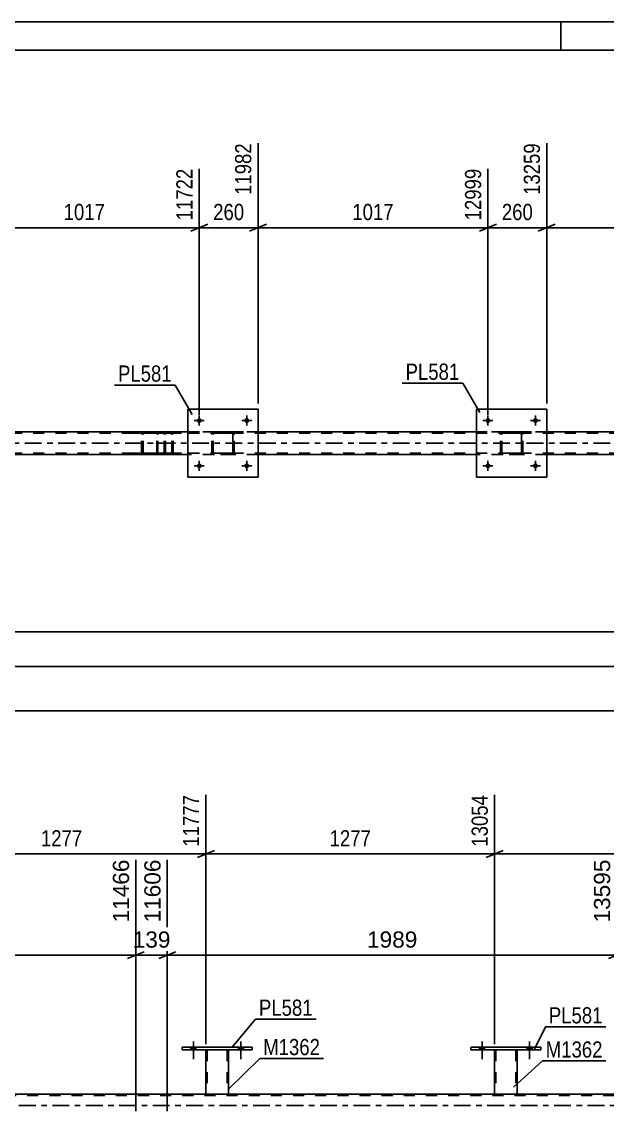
# Model space of a CAD drawing. Header units: millimetres. Extents: x -116 to 725, y -402 to 192.
# Drawn here: x 419.8 to 523.4, y -1 to 191.7 of the extents above; entities that cross this region are included whole.
import ezdxf

# ---------------------------------------------------------------- set-up
doc = ezdxf.new("R2010")
doc.units = ezdxf.units.MM
doc.linetypes.add('DXK_LINE_DOT2', pattern=[3.9198, 1.9599, -1.9599])
doc.linetypes.add('DXK_LINE_DOT3', pattern=[5.9187, 2.979, -0.9799, 0.9799, -0.9799])
doc.styles.add('Arial', font='ARIAL.TTF', dxfattribs={"height": 0.2})
doc.styles.add('Arial Narrow', font='ARIALN.TTF', dxfattribs={"height": 0.2})

# ---------------------------------------------------------------- blocks, each defined once
blk = doc.blocks.new('Unknown-200057495-1133')
at = {"color": 5, "linetype": 'Continuous'}
for p, q in [((725.23, 191.75), (-115.77, 191.75)), ((515.23, 186.75), (515.23, 191.75)), ((720.23, 186.75), (-110.77, 186.75))]:
    blk.add_line(p, q, dxfattribs=at)
blk = doc.blocks.new('Bolt-200057495-6672 - 6662')
at = {"linetype": 'Continuous'}
for points in [[(502.75, 121.19, -1), (501.87, 121.19, -1)], [(511.15, 121.19, -1), (510.27, 121.19, -1)]]:
    blk.add_hatch(color=1, dxfattribs=at).paths.add_polyline_path(points)
at = {"color": 1, "linetype": 'Continuous'}
for p, q in [((502.31, 122.07), (502.31, 120.31)), ((510.71, 122.07), (510.71, 120.31)), ((501.43, 121.19), (503.19, 121.19)), ((509.83, 121.19), (511.59, 121.19))]:
    blk.add_line(p, q, dxfattribs=at)
blk = doc.blocks.new('Bolt-200057495-6673 - 6662')
at = {"linetype": 'Continuous'}
for points in [[(502.75, 113.19, -1), (501.87, 113.19, -1)], [(511.15, 113.19, -1), (510.27, 113.19, -1)]]:
    blk.add_hatch(color=1, dxfattribs=at).paths.add_polyline_path(points)
at = {"color": 1, "linetype": 'Continuous'}
for p, q in [((502.31, 114.07), (502.31, 112.31)), ((510.71, 114.07), (510.71, 112.31)), ((501.43, 113.19), (503.19, 113.19)), ((509.83, 113.19), (511.59, 113.19))]:
    blk.add_line(p, q, dxfattribs=at)
blk = doc.blocks.new('Bolt-200057495-6674 - 6662')
at = {"linetype": 'Continuous'}
for points in [[(451.67, 121.19, -1), (450.79, 121.19, -1)], [(460.07, 121.19, -1), (459.19, 121.19, -1)]]:
    blk.add_hatch(color=1, dxfattribs=at).paths.add_polyline_path(points)
at = {"color": 1, "linetype": 'Continuous'}
for p, q in [((451.23, 122.07), (451.23, 120.31)), ((459.63, 122.07), (459.63, 120.31)), ((450.35, 121.19), (452.11, 121.19)), ((458.75, 121.19), (460.51, 121.19))]:
    blk.add_line(p, q, dxfattribs=at)
blk = doc.blocks.new('Bolt-200057495-6675 - 6662')
at = {"linetype": 'Continuous'}
for points in [[(451.67, 113.19, -1), (450.79, 113.19, -1)], [(460.07, 113.19, -1), (459.19, 113.19, -1)]]:
    blk.add_hatch(color=1, dxfattribs=at).paths.add_polyline_path(points)
at = {"color": 1, "linetype": 'Continuous'}
for p, q in [((451.23, 114.07), (451.23, 112.31)), ((459.63, 114.07), (459.63, 112.31)), ((450.35, 113.19), (452.11, 113.19)), ((458.75, 113.19), (460.51, 113.19))]:
    blk.add_line(p, q, dxfattribs=at)
blk = doc.blocks.new('Part-200057495-6720 - 6662')
at = {"color": 2, "linetype": 'Continuous'}
for p, q in [((500.31, 123.19), (500.31, 111.19)), ((500.31, 123.19), (512.71, 123.19)), ((512.71, 123.19), (512.71, 111.19)), ((500.31, 111.19), (512.71, 111.19))]:
    blk.add_line(p, q, dxfattribs=at)
blk = doc.blocks.new('Part-200057495-6721 - 6662')
at = {"color": 7, "linetype": 'DXK_LINE_DOT2'}
for p, q in [((504.51, 118.71), (504.55, 118.89)), ((504.55, 118.89), (504.51, 118.71)), ((504.51, 115.67), (504.51, 118.71)), ((504.51, 115.67), (504.51, 118.71)), ((504.75, 118.71), (504.77, 118.8)), ((504.75, 115.67), (504.75, 118.71)), ((504.75, 115.67), (504.75, 118.71)), ((504.77, 118.8), (504.82, 118.88)), ((504.81, 119.15), (504.99, 119.19)), ((504.99, 119.19), (504.81, 119.15)), ((504.82, 118.88), (504.9, 118.93)), ((504.9, 118.93), (504.99, 118.95)), ((508.03, 119.19), (504.99, 119.19)), ((508.03, 118.95), (504.99, 118.95)), ((508.03, 119.19), (508.21, 119.15)), ((508.21, 119.15), (508.03, 119.19)), ((508.03, 118.95), (508.12, 118.93)), ((508.12, 118.93), (508.2, 118.88)), ((508.2, 118.88), (508.25, 118.8)), ((508.25, 118.8), (508.27, 118.71)), ((508.27, 115.67), (508.27, 118.71)), ((508.27, 118.71), (508.27, 115.67)), ((508.47, 118.89), (508.51, 118.71)), ((508.51, 118.71), (508.47, 118.89)), ((508.51, 115.67), (508.51, 118.71)), ((508.51, 115.67), (508.51, 118.71)), ((504.55, 115.48), (504.51, 115.67)), ((504.51, 115.67), (504.55, 115.48)), ((504.77, 115.57), (504.75, 115.67)), ((508.27, 115.67), (508.25, 115.57)), ((508.51, 115.67), (508.47, 115.48)), ((508.47, 115.48), (508.51, 115.67)), ((504.82, 115.5), (504.77, 115.57)), ((504.99, 115.19), (504.81, 115.22)), ((504.81, 115.22), (504.99, 115.19)), ((504.9, 115.44), (504.82, 115.5)), ((504.99, 115.43), (504.9, 115.44)), ((508.03, 115.43), (504.99, 115.43)), ((508.03, 115.19), (504.99, 115.19)), ((508.12, 115.44), (508.03, 115.43)), ((508.21, 115.22), (508.03, 115.19)), ((508.03, 115.19), (508.21, 115.22)), ((508.2, 115.5), (508.12, 115.44)), ((508.25, 115.57), (508.2, 115.5))]:
    blk.add_line(p, q, dxfattribs=at)
at = {"color": 7, "linetype": 'DXK_LINE_DOT3'}
blk.add_line((506.51, 117.19), (506.51, 117.19), dxfattribs=at)
at = {"color": 7, "linetype": 'DXK_LINE_DOT2'}
for centre, start, end in [((504.99, 118.71), 112.5, 157.5), ((504.99, 118.71), 112.5, 157.5), ((508.03, 118.71), 22.5, 67.5), ((508.03, 118.71), 22.5, 67.5), ((504.99, 115.67), 202.5, 247.5), ((504.99, 115.67), 202.5, 247.5), ((508.03, 115.67), 292.5, 337.5), ((508.03, 115.67), 292.5, 337.5)]:
    blk.add_arc(centre, 0.48, start, end, dxfattribs=at)
blk = doc.blocks.new('Part-200057495-6726 - 6662')
at = {"color": 2, "linetype": 'Continuous'}
for p, q in [((449.23, 123.19), (449.23, 111.19)), ((449.23, 123.19), (461.63, 123.19)), ((461.63, 123.19), (461.63, 111.19)), ((449.23, 111.19), (461.63, 111.19))]:
    blk.add_line(p, q, dxfattribs=at)
blk = doc.blocks.new('Part-200057495-6727 - 6662')
at = {"color": 7, "linetype": 'DXK_LINE_DOT2'}
for p, q in [((453.43, 118.71), (453.47, 118.89)), ((453.47, 118.89), (453.43, 118.71)), ((453.43, 115.67), (453.43, 118.71)), ((453.43, 115.67), (453.43, 118.71)), ((453.67, 118.71), (453.69, 118.8)), ((453.67, 115.67), (453.67, 118.71)), ((453.67, 115.67), (453.67, 118.71)), ((453.69, 118.8), (453.74, 118.88)), ((453.73, 119.15), (453.91, 119.19)), ((453.91, 119.19), (453.73, 119.15)), ((453.74, 118.88), (453.82, 118.93)), ((453.82, 118.93), (453.91, 118.95)), ((456.95, 119.19), (453.91, 119.19)), ((456.95, 118.95), (453.91, 118.95)), ((456.95, 119.19), (457.13, 119.15)), ((457.13, 119.15), (456.95, 119.19)), ((456.95, 118.95), (457.04, 118.93)), ((457.04, 118.93), (457.12, 118.88)), ((457.12, 118.88), (457.17, 118.8)), ((457.17, 118.8), (457.19, 118.71)), ((457.19, 115.67), (457.19, 118.71)), ((457.19, 118.71), (457.19, 115.67)), ((457.39, 118.89), (457.43, 118.71)), ((457.43, 118.71), (457.39, 118.89)), ((457.43, 115.67), (457.43, 118.71)), ((457.43, 115.67), (457.43, 118.71)), ((453.47, 115.48), (453.43, 115.67)), ((453.43, 115.67), (453.47, 115.48)), ((453.69, 115.57), (453.67, 115.67)), ((457.19, 115.67), (457.17, 115.57)), ((457.43, 115.67), (457.39, 115.48)), ((457.39, 115.48), (457.43, 115.67)), ((453.74, 115.5), (453.69, 115.57)), ((453.91, 115.19), (453.73, 115.22)), ((453.73, 115.22), (453.91, 115.19)), ((453.82, 115.44), (453.74, 115.5)), ((453.91, 115.43), (453.82, 115.44)), ((456.95, 115.43), (453.91, 115.43)), ((456.95, 115.19), (453.91, 115.19)), ((457.04, 115.44), (456.95, 115.43)), ((457.13, 115.22), (456.95, 115.19)), ((456.95, 115.19), (457.13, 115.22)), ((457.12, 115.5), (457.04, 115.44)), ((457.17, 115.57), (457.12, 115.5))]:
    blk.add_line(p, q, dxfattribs=at)
at = {"color": 7, "linetype": 'DXK_LINE_DOT3'}
blk.add_line((455.43, 117.19), (455.43, 117.19), dxfattribs=at)
at = {"color": 7, "linetype": 'DXK_LINE_DOT2'}
for centre, start, end in [((453.91, 118.71), 112.5, 157.5), ((453.91, 118.71), 112.5, 157.5), ((456.95, 118.71), 22.5, 67.5), ((456.95, 118.71), 22.5, 67.5), ((453.91, 115.67), 202.5, 247.5), ((453.91, 115.67), 202.5, 247.5), ((456.95, 115.67), 292.5, 337.5), ((456.95, 115.67), 292.5, 337.5)]:
    blk.add_arc(centre, 0.48, start, end, dxfattribs=at)
blk = doc.blocks.new('Part-200057495-6795 - 6662')
at = {"color": 7, "linetype": 'DXK_LINE_DOT2'}
for p, q in [((443.76, 118.89), (443.74, 118.71)), ((443.74, 115.67), (443.74, 118.71)), ((443.82, 119.05), (443.76, 118.89)), ((443.9, 119.15), (443.82, 119.05)), ((443.87, 118.71), (443.88, 118.8)), ((443.87, 115.67), (443.87, 118.71)), ((443.88, 118.8), (443.91, 118.88)), ((444.01, 119.19), (443.9, 119.15)), ((443.91, 118.88), (443.95, 118.93)), ((443.95, 118.93), (444.01, 118.95)), ((448.07, 119.19), (444.01, 119.19)), ((448.07, 118.95), (444.01, 118.95)), ((445.28, 119.19), (445.28, 118.95)), ((446.29, 119.15), (446.1, 119.19)), ((446.1, 118.95), (446.19, 118.93)), ((446.19, 118.93), (446.28, 118.88)), ((446.28, 118.88), (446.33, 118.8)), ((446.33, 118.8), (446.35, 118.71)), ((446.35, 115.67), (446.35, 118.71)), ((446.57, 118.88), (446.56, 118.89)), ((446.6, 118.71), (446.57, 118.88)), ((446.6, 115.67), (446.6, 118.71)), ((443.74, 115.67), (443.76, 115.48)), ((443.88, 115.57), (443.87, 115.67)), ((446.35, 115.67), (446.33, 115.57)), ((446.56, 115.48), (446.6, 115.67)), ((443.76, 115.48), (443.82, 115.33)), ((443.82, 115.33), (443.9, 115.22)), ((443.91, 115.5), (443.88, 115.57)), ((443.9, 115.22), (444.01, 115.19)), ((443.95, 115.44), (443.91, 115.5)), ((444.01, 115.43), (443.95, 115.44)), ((448.07, 115.43), (444.01, 115.43)), ((448.07, 115.19), (444.01, 115.19)), ((445.28, 115.19), (445.28, 115.43)), ((446.19, 115.44), (446.1, 115.43)), ((446.1, 115.19), (446.29, 115.22)), ((446.28, 115.5), (446.19, 115.44)), ((446.33, 115.57), (446.28, 115.5))]:
    blk.add_line(p, q, dxfattribs=at)
for centre, start, end in [((446.11, 118.69), 23.8494, 68.8059), ((446.11, 115.68), 291.1941, 336.1506)]:
    blk.add_arc(centre, 0.492, start, end, dxfattribs=at)
blk = doc.blocks.new('Part-200057495-6877 - 6662')
at = {"color": 7, "linetype": 'DXK_LINE_DOT2'}
for p, q in [((631.55, 118.95), (-17.63, 118.95)), ((631.55, 119.19), (-5.82, 119.19)), ((461.63, 119.19), (449.23, 119.19)), ((512.71, 119.19), (500.31, 119.19)), ((631.55, 115.43), (-17.63, 115.43)), ((461.63, 115.19), (449.23, 115.19)), ((512.71, 115.19), (500.31, 115.19))]:
    blk.add_line(p, q, dxfattribs=at)
at = {"color": 2, "linetype": 'Continuous'}
for p, q in [((449.23, 119.19), (410.55, 119.19)), ((500.31, 119.19), (461.63, 119.19)), ((551.39, 119.19), (512.71, 119.19)), ((449.23, 115.19), (410.55, 115.19)), ((500.31, 115.19), (461.63, 115.19)), ((551.39, 115.19), (512.71, 115.19))]:
    blk.add_line(p, q, dxfattribs=at)
at = {"color": 7, "linetype": 'DXK_LINE_DOT3'}
blk.add_line((-17.63, 117.19), (631.55, 117.19), dxfattribs=at)
blk = doc.blocks.new('Part-200057495-6897 - 6662')
at = {"color": 7, "linetype": 'DXK_LINE_DOT2'}
for p, q in [((444.77, 119.19), (439.23, 119.19)), ((444.77, 118.95), (439.23, 118.95)), ((441.06, 118.88), (441.03, 118.71)), ((441.03, 115.67), (441.03, 118.71)), ((441.07, 118.89), (441.06, 118.88)), ((441.28, 118.71), (441.3, 118.8)), ((441.28, 115.67), (441.28, 118.71)), ((441.3, 118.8), (441.36, 118.88)), ((441.54, 119.19), (441.34, 119.15)), ((441.36, 118.88), (441.44, 118.93)), ((441.44, 118.93), (441.54, 118.95)), ((444.97, 119.15), (444.77, 119.19)), ((444.77, 118.95), (444.87, 118.93)), ((444.87, 118.93), (444.95, 118.88)), ((444.95, 118.88), (445.01, 118.8)), ((445.01, 118.8), (445.03, 118.71)), ((445.03, 115.67), (445.03, 118.71)), ((445.25, 118.88), (445.24, 118.89)), ((445.28, 118.71), (445.25, 118.88)), ((445.28, 115.67), (445.28, 118.71)), ((441.03, 115.67), (441.07, 115.48)), ((441.3, 115.57), (441.28, 115.67)), ((445.03, 115.67), (445.01, 115.57)), ((445.24, 115.48), (445.28, 115.67)), ((444.77, 115.43), (439.23, 115.43)), ((444.77, 115.19), (439.23, 115.19)), ((441.36, 115.5), (441.3, 115.57)), ((441.34, 115.22), (441.54, 115.19)), ((441.44, 115.44), (441.36, 115.5)), ((441.54, 115.43), (441.44, 115.44)), ((444.87, 115.44), (444.77, 115.43)), ((444.77, 115.19), (444.97, 115.22)), ((444.95, 115.5), (444.87, 115.44)), ((445.01, 115.57), (444.95, 115.5))]:
    blk.add_line(p, q, dxfattribs=at)
for centre, start, end in [((441.52, 118.69), 110.7583, 155.68), ((444.79, 118.69), 24.32, 69.2417), ((441.52, 115.69), 204.32, 249.2417), ((444.79, 115.69), 290.7583, 335.68)]:
    blk.add_arc(centre, 0.496, start, end, dxfattribs=at)
blk = doc.blocks.new('Part-200057495-4683 - 4561')
at = {"color": 2, "linetype": 'Continuous'}
for p, q in [((448.2, 9.84), (448.2, 10.32)), ((448.2, 10.32), (460.6, 10.32)), ((460.6, 9.84), (448.2, 9.84)), ((460.6, 10.32), (460.6, 9.84))]:
    blk.add_line(p, q, dxfattribs=at)
blk = doc.blocks.new('Bolt-200057495-4571 - 4561')
at = {"linetype": 'Continuous'}
for points in [[(500.84, 9.84), (501.72, 9.84), (501.72, 10.32), (500.84, 10.32)], [(509.24, 9.84), (510.12, 9.84), (510.12, 10.32), (509.24, 10.32)]]:
    blk.add_hatch(color=1, dxfattribs=at).paths.add_polyline_path(points)
at = {"color": 1, "linetype": 'Continuous'}
for p, q in [((500.84, 10.32), (500.84, 9.84)), ((501.28, 11.32), (501.28, 8.2)), ((501.72, 10.32), (501.72, 9.84)), ((509.24, 10.32), (509.24, 9.84)), ((509.68, 11.32), (509.68, 8.2)), ((510.12, 10.32), (510.12, 9.84))]:
    blk.add_line(p, q, dxfattribs=at)
blk = doc.blocks.new('Bolt-200057495-4572 - 4561')
at = {"linetype": 'Continuous'}
for points in [[(500.84, 9.84), (501.72, 9.84), (501.72, 10.32), (500.84, 10.32)], [(509.24, 9.84), (510.12, 9.84), (510.12, 10.32), (509.24, 10.32)]]:
    blk.add_hatch(color=1, dxfattribs=at).paths.add_polyline_path(points)
at = {"color": 1, "linetype": 'Continuous'}
for p, q in [((500.84, 10.32), (500.84, 9.84)), ((501.28, 11.32), (501.28, 8.2)), ((501.72, 10.32), (501.72, 9.84)), ((509.24, 10.32), (509.24, 9.84)), ((509.68, 11.32), (509.68, 8.2)), ((510.12, 10.32), (510.12, 9.84))]:
    blk.add_line(p, q, dxfattribs=at)
blk = doc.blocks.new('Bolt-200057495-4573 - 4561')
at = {"linetype": 'Continuous'}
for points in [[(449.76, 9.84), (450.64, 9.84), (450.64, 10.32), (449.76, 10.32)], [(458.16, 9.84), (459.04, 9.84), (459.04, 10.32), (458.16, 10.32)]]:
    blk.add_hatch(color=1, dxfattribs=at).paths.add_polyline_path(points)
at = {"color": 1, "linetype": 'Continuous'}
for p, q in [((449.76, 10.32), (449.76, 9.84)), ((450.2, 11.32), (450.2, 8.2)), ((450.64, 10.32), (450.64, 9.84)), ((458.16, 10.32), (458.16, 9.84)), ((458.6, 11.32), (458.6, 8.2)), ((459.04, 10.32), (459.04, 9.84))]:
    blk.add_line(p, q, dxfattribs=at)
blk = doc.blocks.new('Bolt-200057495-4574 - 4561')
at = {"linetype": 'Continuous'}
for points in [[(449.76, 9.84), (450.64, 9.84), (450.64, 10.32), (449.76, 10.32)], [(458.16, 9.84), (459.04, 9.84), (459.04, 10.32), (458.16, 10.32)]]:
    blk.add_hatch(color=1, dxfattribs=at).paths.add_polyline_path(points)
at = {"color": 1, "linetype": 'Continuous'}
for p, q in [((449.76, 10.32), (449.76, 9.84)), ((450.2, 11.32), (450.2, 8.2)), ((450.64, 10.32), (450.64, 9.84)), ((458.16, 10.32), (458.16, 9.84)), ((458.6, 11.32), (458.6, 8.2)), ((459.04, 10.32), (459.04, 9.84))]:
    blk.add_line(p, q, dxfattribs=at)
blk = doc.blocks.new('Part-200057495-4688 - 4561')
at = {"color": 2, "linetype": 'Continuous'}
for p, q in [((452.4, 2), (452.4, 9.84)), ((456.4, 9.84), (456.4, 2)), ((456.37, 2), (452.4, 2)), ((456.4, 2), (456.37, 2))]:
    blk.add_line(p, q, dxfattribs=at)
at = {"color": 7, "linetype": 'DXK_LINE_DOT2'}
for p, q in [((452.4, 9.84), (456.4, 9.84)), ((452.4, 9.84), (452.4, 9.84)), ((452.4, 9.84), (452.4, 9.84)), ((452.64, 9.84), (452.64, 2)), ((456.16, 9.84), (456.16, 2)), ((456.4, 9.84), (456.4, 9.84)), ((456.4, 9.84), (456.4, 9.84)), ((456.14, 2), (456.16, 2))]:
    blk.add_line(p, q, dxfattribs=at)
blk = doc.blocks.new('Part-200057495-4678 - 4561')
at = {"color": 2, "linetype": 'Continuous'}
for p, q in [((503.48, 2), (503.48, 9.84)), ((507.48, 9.84), (507.48, 2)), ((507.45, 2), (503.48, 2)), ((507.48, 2), (507.45, 2))]:
    blk.add_line(p, q, dxfattribs=at)
at = {"color": 7, "linetype": 'DXK_LINE_DOT2'}
for p, q in [((503.48, 9.84), (507.48, 9.84)), ((503.48, 9.84), (503.48, 9.84)), ((503.48, 9.84), (503.48, 9.84)), ((503.72, 9.84), (503.72, 2)), ((507.24, 9.84), (507.24, 2)), ((507.48, 9.84), (507.48, 9.84)), ((507.48, 9.84), (507.48, 9.84)), ((507.22, 2), (507.24, 2))]:
    blk.add_line(p, q, dxfattribs=at)
blk = doc.blocks.new('Part-200057495-4673 - 4561')
at = {"color": 2, "linetype": 'Continuous'}
for p, q in [((499.28, 9.84), (499.28, 10.32)), ((499.28, 10.32), (511.68, 10.32)), ((511.68, 9.84), (499.28, 9.84)), ((511.68, 10.32), (511.68, 9.84))]:
    blk.add_line(p, q, dxfattribs=at)
blk = doc.blocks.new('Part-200057495-4824 - 4561')
at = {"color": 7, "linetype": 'DXK_LINE_DOT2'}
for p, q in [((-7.32, 2), (681.45, 2)), ((456.4, 2), (452.4, 2)), ((507.48, 2), (503.48, 2)), ((681.45, 1.76), (-18.66, 1.76))]:
    blk.add_line(p, q, dxfattribs=at)
at = {"color": 2, "linetype": 'Continuous'}
for p, q in [((452.4, 2), (405.32, 2)), ((503.48, 2), (456.4, 2)), ((554.56, 2), (507.48, 2))]:
    blk.add_line(p, q, dxfattribs=at)
at = {"color": 7, "linetype": 'DXK_LINE_DOT3'}
blk.add_line((-18.66, 0), (681.45, 0), dxfattribs=at)
blk = doc.blocks.new('StraightDimension-200057495-21560 - 6662')
at = {"color": 7, "linetype": 'Continuous'}
for p, q in [((461.63, 124.19), (461.63, 170.26)), ((451.23, 122.19), (451.23, 165.76)), ((449.73, 154.72), (452.73, 155.92)), ((451.23, 155.32), (461.63, 155.32)), ((463.13, 155.92), (460.13, 154.72))]:
    blk.add_line(p, q, dxfattribs=at)
at = {"color": 0}
blk.add_wipeout([(459.77, 156.07), (459.77, 160.27), (453.09, 160.27), (453.09, 156.07)], dxfattribs=at)
at = {"color": 0, "linetype": 'Continuous'}
blk.add_wipeout([(461.03, 170.86), (456.83, 170.86), (456.83, 160.52), (461.03, 160.52)], dxfattribs=at)
at = {"color": 3, "linetype": 'Continuous', "style": 'Arial Narrow'}
blk.add_text('11982', height=2.863, rotation=90.0002, dxfattribs=at).set_placement((460.43, 161.12))
at = {"color": 3, "style": 'Arial Narrow'}
blk.add_text('260', height=2.863, dxfattribs=at).set_placement((453.69, 156.67))
blk = doc.blocks.new('StraightDimension-200057495-7211 - 6662')
at = {"color": 7, "linetype": 'Continuous'}
blk.add_line((-18.27, 69.82), (677.22, 69.82), dxfattribs=at)
blk = doc.blocks.new('StraightDimension-200057495-7316 - 6662')
at = {"color": 7, "linetype": 'Continuous'}
blk.add_line((-17.63, 77.7), (676.58, 77.7), dxfattribs=at)
blk = doc.blocks.new('StraightDimension-200057495-7357 - 6662')
at = {"color": 7, "linetype": 'Continuous'}
blk.add_line((99.49, 83.82), (676.58, 83.82), dxfattribs=at)
blk = doc.blocks.new('StraightDimension-200057495-21557 - 6662')
at = {"color": 7, "linetype": 'Continuous'}
for p, q in [((512.71, 124.19), (512.71, 170.26)), ((553.39, 122.19), (553.39, 165.76)), ((514.21, 155.92), (511.21, 154.72)), ((512.71, 155.32), (553.39, 155.32)), ((551.89, 154.72), (554.89, 155.92))]:
    blk.add_line(p, q, dxfattribs=at)
at = {"color": 0, "linetype": 'Continuous'}
blk.add_wipeout([(552.79, 166.36), (548.59, 166.36), (548.59, 156.02), (552.79, 156.02)], dxfattribs=at)
at = {"color": 0}
blk.add_wipeout([(537.31, 156.07), (537.31, 160.27), (528.79, 160.27), (528.79, 156.07)], dxfattribs=at)
at = {"color": 3, "linetype": 'Continuous', "style": 'Arial Narrow'}
blk.add_text('14276', height=2.863, rotation=90.0002, dxfattribs=at).set_placement((552.19, 156.62))
at = {"color": 3, "style": 'Arial Narrow'}
blk.add_text('1017', height=2.863, dxfattribs=at).set_placement((529.39, 156.67))
blk = doc.blocks.new('StraightDimension-200057495-21558 - 6662')
at = {"color": 7, "linetype": 'Continuous'}
for p, q in [((512.71, 124.19), (512.71, 170.26)), ((502.31, 122.19), (502.31, 165.76)), ((500.81, 154.72), (503.81, 155.92)), ((502.31, 155.32), (512.71, 155.32)), ((514.21, 155.92), (511.21, 154.72))]:
    blk.add_line(p, q, dxfattribs=at)
at = {"color": 0}
blk.add_wipeout([(510.85, 156.07), (510.85, 160.27), (504.17, 160.27), (504.17, 156.07)], dxfattribs=at)
at = {"color": 0, "linetype": 'Continuous'}
blk.add_wipeout([(512.11, 170.86), (507.91, 170.86), (507.91, 160.52), (512.11, 160.52)], dxfattribs=at)
at = {"color": 3, "linetype": 'Continuous', "style": 'Arial Narrow'}
blk.add_text('13259', height=2.863, rotation=90.0002, dxfattribs=at).set_placement((511.51, 161.12))
at = {"color": 3, "style": 'Arial Narrow'}
blk.add_text('260', height=2.863, dxfattribs=at).set_placement((504.77, 156.67))
blk = doc.blocks.new('StraightDimension-200057495-21559 - 6662')
at = {"color": 7, "linetype": 'Continuous'}
for p, q in [((461.63, 124.19), (461.63, 170.26)), ((502.31, 122.19), (502.31, 165.76)), ((463.13, 155.92), (460.13, 154.72)), ((461.63, 155.32), (502.31, 155.32)), ((500.81, 154.72), (503.81, 155.92))]:
    blk.add_line(p, q, dxfattribs=at)
at = {"color": 0, "linetype": 'Continuous'}
blk.add_wipeout([(501.71, 166.36), (497.51, 166.36), (497.51, 156.02), (501.71, 156.02)], dxfattribs=at)
at = {"color": 0}
blk.add_wipeout([(486.23, 156.07), (486.23, 160.27), (477.71, 160.27), (477.71, 156.07)], dxfattribs=at)
at = {"color": 3, "linetype": 'Continuous', "style": 'Arial Narrow'}
blk.add_text('12999', height=2.863, rotation=90.0002, dxfattribs=at).set_placement((501.11, 156.62))
at = {"color": 3, "style": 'Arial Narrow'}
blk.add_text('1017', height=2.863, dxfattribs=at).set_placement((478.31, 156.67))
blk = doc.blocks.new('StraightDimension-200057495-21561 - 6662')
at = {"color": 7, "linetype": 'Continuous'}
for p, q in [((410.55, 124.19), (410.55, 170.26)), ((451.23, 122.19), (451.23, 165.76)), ((412.05, 155.92), (409.05, 154.72)), ((410.55, 155.32), (451.23, 155.32)), ((449.73, 154.72), (452.73, 155.92))]:
    blk.add_line(p, q, dxfattribs=at)
at = {"color": 0, "linetype": 'Continuous'}
blk.add_wipeout([(450.63, 166.36), (446.43, 166.36), (446.43, 156.02), (450.63, 156.02)], dxfattribs=at)
at = {"color": 0}
blk.add_wipeout([(435.15, 156.07), (435.15, 160.27), (426.63, 160.27), (426.63, 156.07)], dxfattribs=at)
at = {"color": 3, "linetype": 'Continuous', "style": 'Arial Narrow'}
blk.add_text('11722', height=2.863, rotation=90.0002, dxfattribs=at).set_placement((450.03, 156.62))
at = {"color": 3, "style": 'Arial Narrow'}
blk.add_text('1017', height=2.863, dxfattribs=at).set_placement((427.23, 156.67))
blk = doc.blocks.new('StraightDimension-200057495-6199 - 4561')
at = {"color": 7, "linetype": 'Continuous'}
for p, q in [((401.32, 10.84), (401.32, 54.95)), ((452.4, 10.84), (452.4, 54.95)), ((402.82, 45.11), (399.82, 43.91)), ((401.32, 44.51), (452.4, 44.51)), ((450.9, 43.91), (453.9, 45.11))]:
    blk.add_line(p, q, dxfattribs=at)
at = {"color": 0, "linetype": 'Continuous'}
blk.add_wipeout([(451.8, 55.55), (447.6, 55.55), (447.6, 45.21), (451.8, 45.21)], dxfattribs=at)
at = {"color": 0}
blk.add_wipeout([(431.12, 45.26), (431.12, 49.46), (422.61, 49.46), (422.61, 45.26)], dxfattribs=at)
at = {"color": 3, "linetype": 'Continuous', "style": 'Arial Narrow'}
blk.add_text('11777', height=2.863, rotation=90.0002, dxfattribs=at).set_placement((451.2, 45.81))
at = {"color": 3, "style": 'Arial Narrow'}
blk.add_text('1277', height=2.863, dxfattribs=at).set_placement((423.21, 45.86))
blk = doc.blocks.new('StraightDimension-200057495-6209 - 4561')
at = {"color": 7, "linetype": 'Continuous'}
for p, q in [((452.4, 10.84), (452.4, 54.95)), ((503.48, 10.84), (503.48, 54.95)), ((453.9, 45.11), (450.9, 43.91)), ((452.4, 44.51), (503.48, 44.51)), ((501.98, 43.91), (504.98, 45.11))]:
    blk.add_line(p, q, dxfattribs=at)
at = {"color": 0, "linetype": 'Continuous'}
blk.add_wipeout([(502.88, 55.55), (498.68, 55.55), (498.68, 45.21), (502.88, 45.21)], dxfattribs=at)
at = {"color": 0}
blk.add_wipeout([(482.2, 45.26), (482.2, 49.46), (473.69, 49.46), (473.69, 45.26)], dxfattribs=at)
at = {"color": 3, "linetype": 'Continuous', "style": 'Arial Narrow'}
blk.add_text('13054', height=2.863, rotation=90.0002, dxfattribs=at).set_placement((502.28, 45.81))
at = {"color": 3, "style": 'Arial Narrow'}
blk.add_text('1277', height=2.863, dxfattribs=at).set_placement((474.29, 45.86))
blk = doc.blocks.new('StraightDimension-200057495-6219 - 4561')
at = {"color": 7, "linetype": 'Continuous'}
for p, q in [((503.48, 10.84), (503.48, 54.95)), ((554.56, 10.84), (554.56, 54.95)), ((504.98, 45.11), (501.98, 43.91)), ((503.48, 44.51), (554.56, 44.51)), ((553.06, 43.91), (556.06, 45.11))]:
    blk.add_line(p, q, dxfattribs=at)
at = {"color": 0, "linetype": 'Continuous'}
blk.add_wipeout([(553.96, 55.55), (549.76, 55.55), (549.76, 45.21), (553.96, 45.21)], dxfattribs=at)
at = {"color": 0}
blk.add_wipeout([(533.28, 45.26), (533.28, 49.46), (524.77, 49.46), (524.77, 45.26)], dxfattribs=at)
at = {"color": 3, "linetype": 'Continuous', "style": 'Arial Narrow'}
blk.add_text('14331', height=2.863, rotation=90.0002, dxfattribs=at).set_placement((553.36, 45.81))
at = {"color": 3, "style": 'Arial Narrow'}
blk.add_text('1277', height=2.863, dxfattribs=at).set_placement((525.37, 45.86))
blk = doc.blocks.new('StraightDimension-200057495-15297 - 4561')
at = {"color": 7, "linetype": 'Continuous'}
for p, q in [((445.57, -1), (445.57, 43.5)), ((525.13, -1), (525.13, 43.5)), ((447.07, 27.19), (444.07, 25.99)), ((523.63, 25.99), (526.63, 27.19)), ((445.57, 26.59), (525.13, 26.59))]:
    blk.add_line(p, q, dxfattribs=at)
at = {"color": 0, "linetype": 'Continuous'}
blk.add_wipeout([(524.53, 44.1), (520.33, 44.1), (520.33, 31.79), (524.53, 31.79)], dxfattribs=at)
at = {"color": 0}
blk.add_wipeout([(490.4, 27.34), (490.4, 31.54), (480.31, 31.54), (480.31, 27.34)], dxfattribs=at)
at = {"color": 3, "linetype": 'Continuous', "style": 'Arial'}
blk.add_text('13595', height=2.865, rotation=90.0002, dxfattribs=at).set_placement((523.93, 32.39))
at = {"color": 3, "style": 'Arial'}
blk.add_text('1989', height=2.865, dxfattribs=at).set_placement((480.91, 27.94))
blk = doc.blocks.new('StraightDimension-200057495-15298 - 4561')
at = {"color": 7, "linetype": 'Continuous'}
for p, q in [((440, -1), (440, 43.5)), ((445.57, -1), (445.57, 43.5)), ((438.5, 25.99), (441.5, 27.19)), ((447.07, 27.19), (444.07, 25.99)), ((440, 26.59), (445.57, 26.59))]:
    blk.add_line(p, q, dxfattribs=at)
at = {"color": 0}
blk.add_wipeout([(446.72, 27.34), (446.72, 31.54), (438.85, 31.54), (438.85, 27.34)], dxfattribs=at)
at = {"color": 0, "linetype": 'Continuous'}
blk.add_wipeout([(444.97, 44.1), (440.77, 44.1), (440.77, 31.79), (444.97, 31.79)], dxfattribs=at)
at = {"color": 3, "linetype": 'Continuous', "style": 'Arial'}
blk.add_text('11606', height=2.865, rotation=90.0002, dxfattribs=at).set_placement((444.37, 32.39))
at = {"color": 3, "style": 'Arial'}
blk.add_text('139', height=2.865, dxfattribs=at).set_placement((439.45, 27.94))
blk = doc.blocks.new('StraightDimension-200057495-15299 - 4561')
at = {"color": 7, "linetype": 'Continuous'}
for p, q in [((440, -1), (440, 43.5)), ((360.44, -1), (360.44, 41.28)), ((361.94, 27.19), (358.94, 25.99)), ((438.5, 25.99), (441.5, 27.19)), ((360.44, 26.59), (440, 26.59))]:
    blk.add_line(p, q, dxfattribs=at)
at = {"color": 0, "linetype": 'Continuous'}
blk.add_wipeout([(439.4, 44.1), (435.2, 44.1), (435.2, 31.79), (439.4, 31.79)], dxfattribs=at)
at = {"color": 0}
blk.add_wipeout([(405.27, 27.34), (405.27, 31.54), (395.17, 31.54), (395.17, 27.34)], dxfattribs=at)
at = {"color": 3, "linetype": 'Continuous', "style": 'Arial'}
blk.add_text('11466', height=2.865, rotation=90.0002, dxfattribs=at).set_placement((438.8, 32.39))
at = {"color": 3, "style": 'Arial'}
blk.add_text('1989', height=2.865, dxfattribs=at).set_placement((395.77, 27.94))
blk = doc.blocks.new('Mark-200057495-6716 - 6662')
at = {"color": 0}
blk.add_wipeout([(497.25, 128.4), (497.25, 131.4), (487.74, 131.4), (487.74, 128.4)], dxfattribs=at)
blk.add_wipeout([(497.25, 128.4), (497.25, 131.4), (487.74, 131.4), (487.74, 128.4)], dxfattribs=at)
at = {"color": 30, "linetype": 'Continuous'}
for p in [(487.14, 127.8), (500.85, 122.6)]:
    blk.add_line(p, (497.85, 127.8), dxfattribs=at)
at = {"color": 3, "style": 'Arial Narrow'}
blk.add_text('PL581', height=2.863, dxfattribs=at).set_placement((487.74, 128.4))
blk = doc.blocks.new('Mark-200057495-6722 - 6662')
at = {"color": 0}
blk.add_wipeout([(446.36, 128.08), (446.36, 131.08), (436.85, 131.08), (436.85, 128.08)], dxfattribs=at)
blk.add_wipeout([(446.36, 128.08), (446.36, 131.08), (436.85, 131.08), (436.85, 128.08)], dxfattribs=at)
at = {"color": 30, "linetype": 'Continuous'}
for p in [(436.25, 127.48), (449.96, 122.29)]:
    blk.add_line(p, (446.96, 127.48), dxfattribs=at)
at = {"color": 3, "style": 'Arial Narrow'}
blk.add_text('PL581', height=2.863, dxfattribs=at).set_placement((436.85, 128.08))
blk = doc.blocks.new('Mark-200057495-4684 - 4561')
at = {"color": 0}
blk.add_wipeout([(472.6, 8.92), (472.6, 11.92), (462.55, 11.92), (462.55, 8.92)], dxfattribs=at)
blk.add_wipeout([(472.6, 8.92), (472.6, 11.92), (462.55, 11.92), (462.55, 8.92)], dxfattribs=at)
at = {"color": 30, "linetype": 'Continuous'}
for p, q in [((456.4, 2.89), (461.95, 8.32)), ((461.95, 8.32), (473.2, 8.32))]:
    blk.add_line(p, q, dxfattribs=at)
at = {"color": 3, "style": 'Arial Narrow'}
blk.add_text('M1362', height=2.863, dxfattribs=at).set_placement((462.55, 8.92))
blk = doc.blocks.new('Mark-200057495-4669 - 4561')
at = {"color": 0}
blk.add_wipeout([(522.59, 14.53), (522.59, 17.53), (513.09, 17.53), (513.09, 14.53)], dxfattribs=at)
blk.add_wipeout([(522.59, 14.53), (522.59, 17.53), (513.09, 17.53), (513.09, 14.53)], dxfattribs=at)
at = {"color": 30, "linetype": 'Continuous'}
for p, q in [((510.47, 9.87), (512.49, 13.93)), ((512.49, 13.93), (523.19, 13.93))]:
    blk.add_line(p, q, dxfattribs=at)
at = {"color": 3, "style": 'Arial Narrow'}
blk.add_text('PL581', height=2.863, dxfattribs=at).set_placement((513.09, 14.53))
blk = doc.blocks.new('Mark-200057495-4674 - 4561')
at = {"color": 0}
blk.add_wipeout([(522.59, 8.49), (522.59, 11.49), (512.54, 11.49), (512.54, 8.49)], dxfattribs=at)
blk.add_wipeout([(522.59, 8.49), (522.59, 11.49), (512.54, 11.49), (512.54, 8.49)], dxfattribs=at)
at = {"color": 30, "linetype": 'Continuous'}
for p, q in [((506.81, 3.27), (511.94, 7.89)), ((511.94, 7.89), (523.19, 7.89))]:
    blk.add_line(p, q, dxfattribs=at)
at = {"color": 3, "style": 'Arial Narrow'}
blk.add_text('M1362', height=2.863, dxfattribs=at).set_placement((512.54, 8.49))
blk = doc.blocks.new('Mark-200057495-4679 - 4561')
at = {"color": 0}
blk.add_wipeout([(471.3, 15.88), (471.3, 18.88), (461.79, 18.88), (461.79, 15.88)], dxfattribs=at)
blk.add_wipeout([(471.3, 15.88), (471.3, 18.88), (461.79, 18.88), (461.79, 15.88)], dxfattribs=at)
at = {"color": 30, "linetype": 'Continuous'}
for p, q in [((457, 10.25), (461.19, 15.28)), ((461.19, 15.28), (471.9, 15.28))]:
    blk.add_line(p, q, dxfattribs=at)
at = {"color": 3, "style": 'Arial Narrow'}
blk.add_text('PL581', height=2.863, dxfattribs=at).set_placement((461.79, 15.88))

msp = doc.modelspace()

# ---------------------------------------------------------------- block references
for name in ['Unknown-200057495-1133', 'Part-200057495-6726 - 6662', 'Bolt-200057495-6674 - 6662', 'Part-200057495-6720 - 6662', 'Bolt-200057495-6672 - 6662', 'Part-200057495-6877 - 6662', 'Part-200057495-6897 - 6662', 'Part-200057495-6795 - 6662', 'Part-200057495-6727 - 6662', 'Part-200057495-6721 - 6662', 'Bolt-200057495-6675 - 6662', 'Bolt-200057495-6673 - 6662', 'Part-200057495-4683 - 4561', 'Bolt-200057495-4573 - 4561', 'Bolt-200057495-4574 - 4561', 'Part-200057495-4688 - 4561', 'Part-200057495-4673 - 4561', 'Bolt-200057495-4571 - 4561', 'Bolt-200057495-4572 - 4561', 'Part-200057495-4678 - 4561', 'Part-200057495-4824 - 4561']:
    msp.add_blockref(name, (0, 0))

# ---------------------------------------------------------------- next in the draw order: block references
for name in ['StraightDimension-200057495-21560 - 6662', 'StraightDimension-200057495-21557 - 6662', 'StraightDimension-200057495-7211 - 6662', 'StraightDimension-200057495-6199 - 4561']:
    msp.add_blockref(name, (0, 0))

# ---------------------------------------------------------------- next in the draw order: block references
for name in ['StraightDimension-200057495-21561 - 6662', 'StraightDimension-200057495-21558 - 6662', 'StraightDimension-200057495-7316 - 6662', 'StraightDimension-200057495-6209 - 4561']:
    msp.add_blockref(name, (0, 0))

# ---------------------------------------------------------------- next in the draw order: block references
for name in ['StraightDimension-200057495-21559 - 6662', 'Mark-200057495-6722 - 6662', 'StraightDimension-200057495-7357 - 6662', 'StraightDimension-200057495-6219 - 4561']:
    msp.add_blockref(name, (0, 0))

# ---------------------------------------------------------------- next in the draw order: block references
for name in ['Mark-200057495-6716 - 6662', 'StraightDimension-200057495-15297 - 4561']:
    msp.add_blockref(name, (0, 0))

# ---------------------------------------------------------------- next in the draw order: block references
for name in ['StraightDimension-200057495-15298 - 4561', 'Mark-200057495-4669 - 4561', 'Mark-200057495-4684 - 4561']:
    msp.add_blockref(name, (0, 0))

# ---------------------------------------------------------------- next in the draw order: block references
for name in ['StraightDimension-200057495-15299 - 4561', 'Mark-200057495-4679 - 4561', 'Mark-200057495-4674 - 4561']:
    msp.add_blockref(name, (0, 0))

doc.saveas('drawing.dxf')
